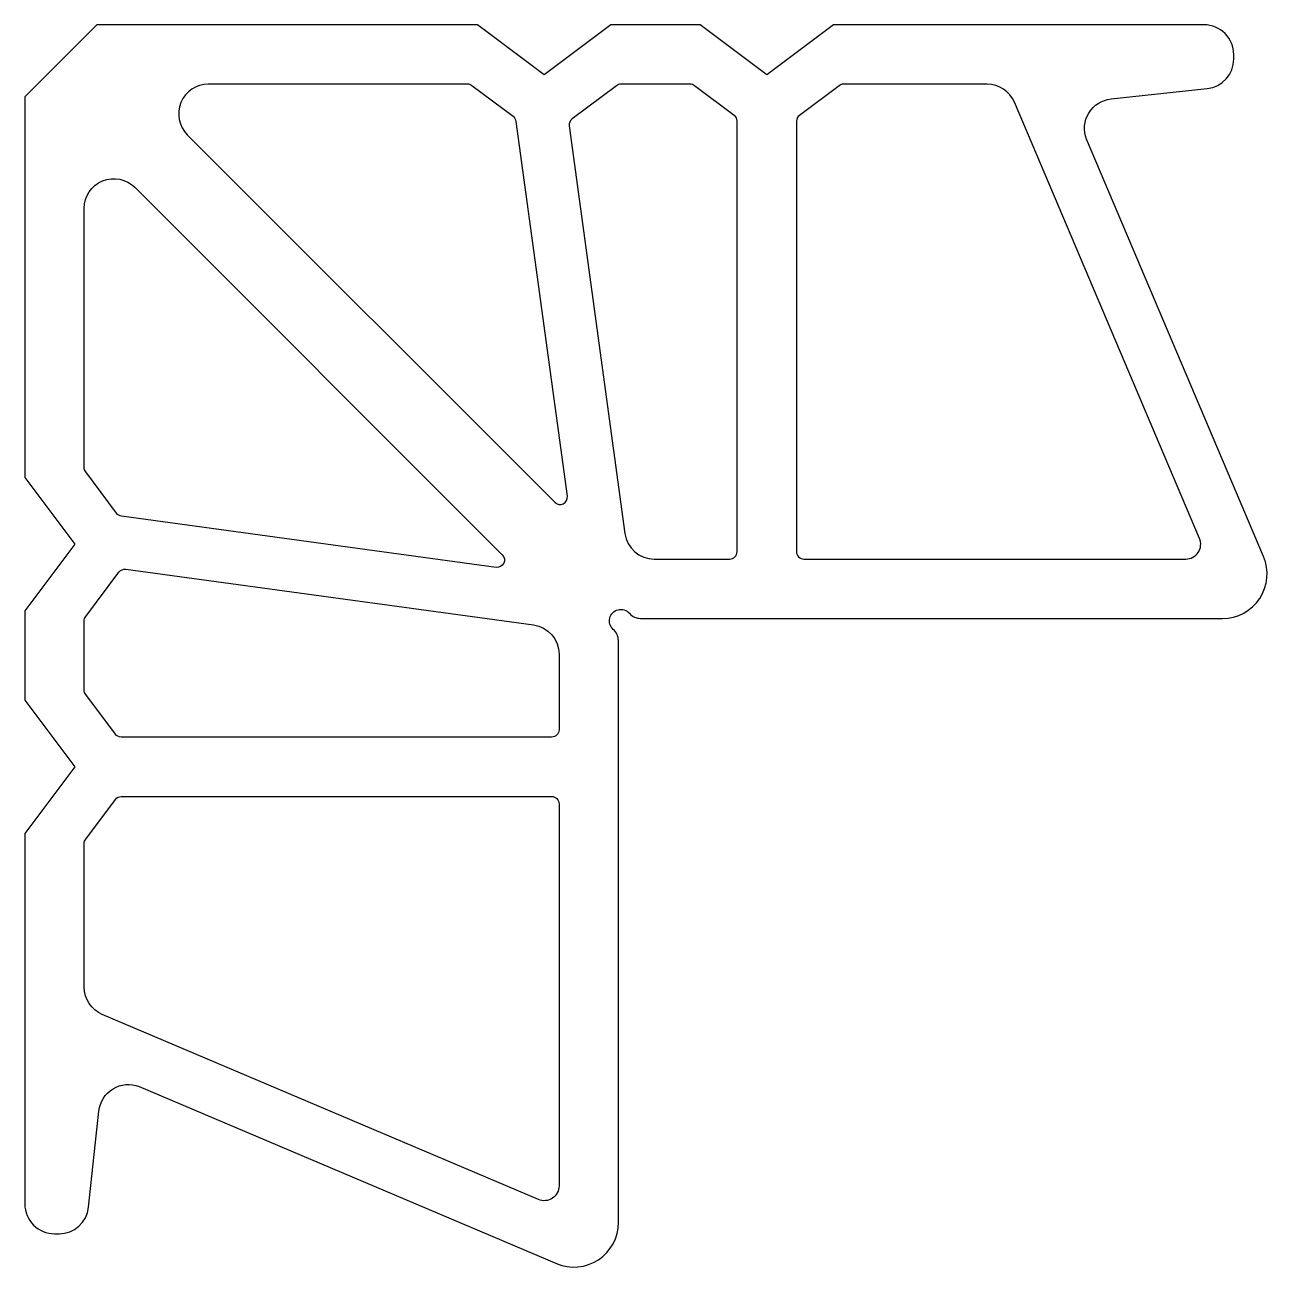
# Model space of a CAD drawing. Extents: x 70.8 to 154.5, y 76.3 to 160.
import ezdxf

# ---------------------------------------------------------------- set-up
doc = ezdxf.new("R2010")
doc.units = 0
doc.layers.get('0').update_dxf_attribs({"linetype": 'CONTINUOUS'})

msp = doc.modelspace()

# ---------------------------------------------------------------- linework, layer by layer
for points in [[(110.759, 79.294), (110.759, 118.522, 0.216506), (110.416, 119.275, -1.069845), (111.498, 120.356, 0.216506), (112.251, 120.014), (151.478, 120.014, 0.537277), (154.24, 124.186), (142.309, 152.303, -0.495108), (143.957, 155.025), (150.444, 155.722, 0.383189), (152.23, 157.71), (152.23, 158.014, 0.414214), (150.23, 160.014), (137.23, 160.014), (125.259, 160.014), (120.759, 156.639), (116.259, 160.014), (110.259, 160.014), (105.759, 156.639), (101.259, 160.014), (75.602, 160.014), (70.759, 155.171), (70.759, 129.514), (74.134, 125.014), (70.759, 120.514), (70.759, 114.514), (74.134, 110.014), (70.759, 105.514), (70.759, 93.543), (70.759, 80.543, 0.414214), (72.759, 78.543), (73.062, 78.543, 0.383189), (75.051, 80.329), (75.748, 86.816, -0.495108), (78.469, 88.463), (106.587, 76.532, 0.537277)], [(103.673, 153.828), (100.892, 155.914, 0.162278), (100.592, 156.014), (83.123, 156.014, 0.668179), (81.708, 152.6), (106.469, 127.839, 0.71846), (107.318, 128.26), (103.869, 153.495, 0.200487)], [(113.176, 124.014), (118.259, 124.014, 0.414214), (118.759, 124.514), (118.759, 153.514, 0.236068), (118.559, 153.914), (115.892, 155.914, 0.162278), (115.592, 156.014), (110.925, 156.014, 0.162278), (110.625, 155.914), (107.637, 153.672, 0.272224), (107.441, 153.205), (111.195, 125.743, 0.374964)], [(123.259, 124.014), (149, 124.014, 0.537277), (149.921, 125.405), (137.45, 154.795, 0.301002), (135.609, 156.014), (125.925, 156.014, 0.162278), (125.625, 155.914), (122.959, 153.914, 0.236068), (122.759, 153.514), (122.759, 124.514, 0.414214)], [(74.859, 129.881, -0.162278), (74.759, 130.181), (74.759, 147.65, -0.668179), (78.173, 149.064), (102.933, 124.303, -0.71846), (102.512, 123.455), (77.277, 126.904, -0.200487), (76.945, 127.099)], [(74.859, 114.881, -0.162278), (74.759, 115.181), (74.759, 119.847, -0.162278), (74.859, 120.147), (77.1, 123.136, -0.272224), (77.568, 123.331), (105.029, 119.578, -0.374964), (106.759, 117.596), (106.759, 112.514, -0.414214), (106.259, 112.014), (77.259, 112.014, -0.236068), (76.859, 112.214)], [(74.759, 95.164), (74.759, 104.847, -0.162278), (74.859, 105.147), (76.859, 107.814, -0.236068), (77.259, 108.014), (106.259, 108.014, -0.414214), (106.759, 107.514), (106.759, 81.772, -0.537277), (105.368, 80.852), (75.977, 93.323, -0.301002)]]:
    msp.add_lwpolyline(points, format="xyb", close=True)

doc.saveas('drawing.dxf')
